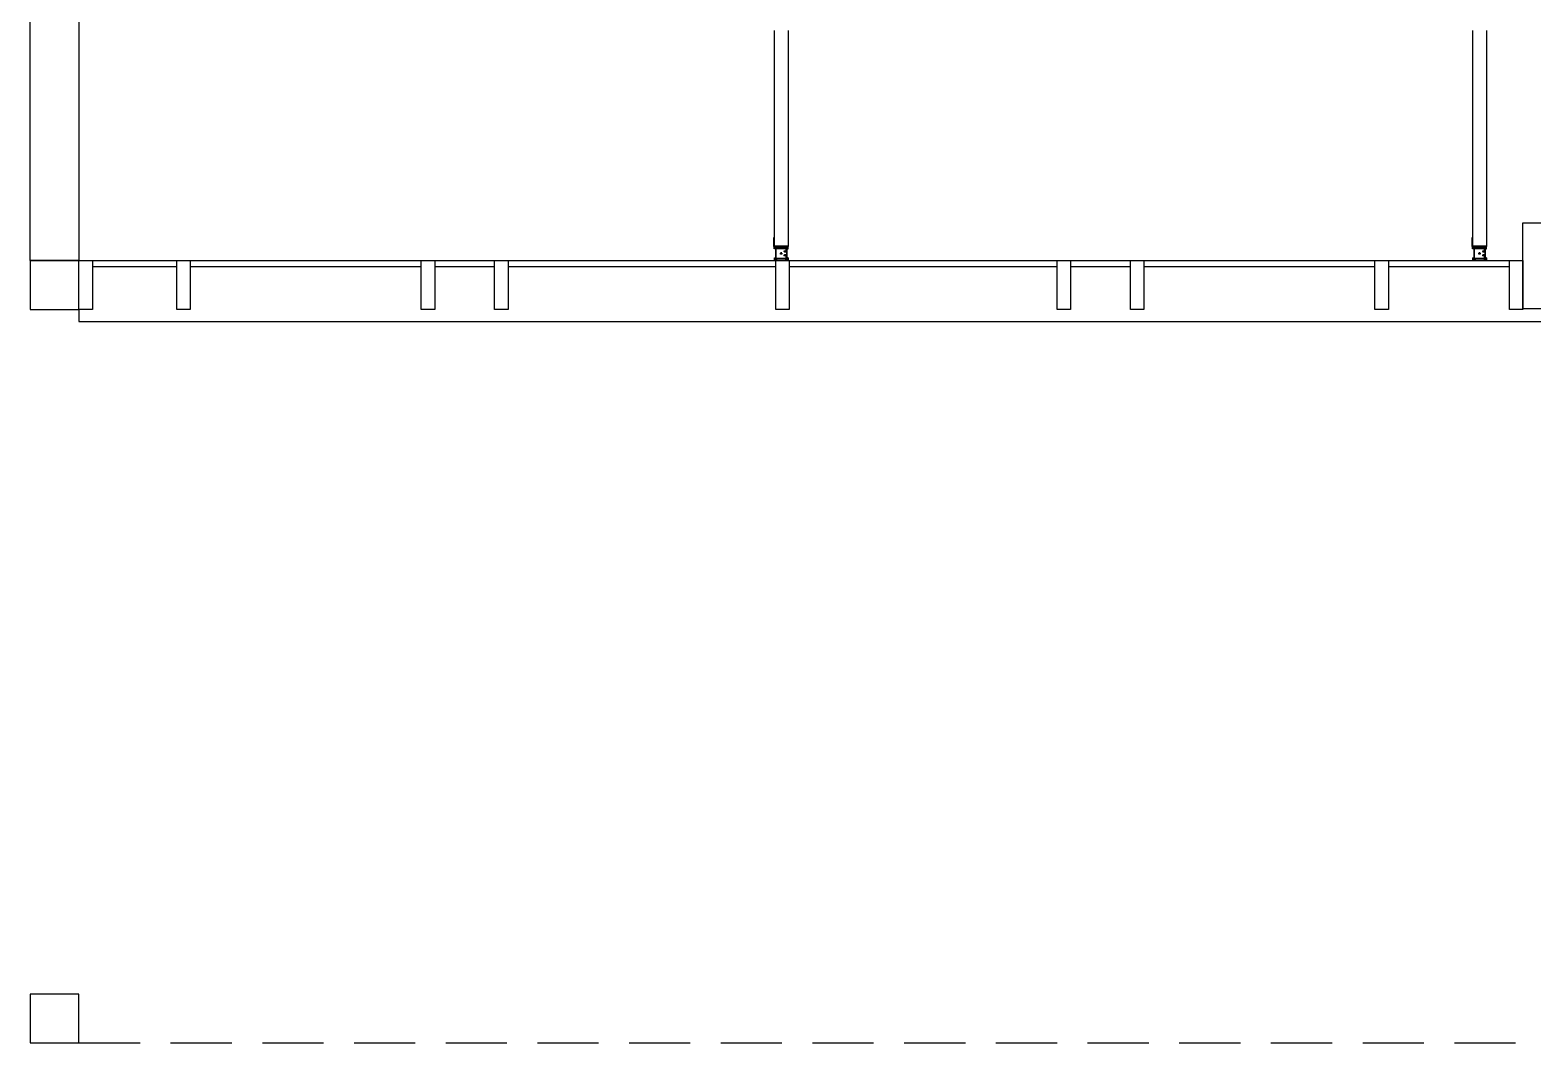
# Model space of a CAD drawing. Header units: centimetres. Extents: x -214 to 72, y 205 to 367.
# Drawn here: x -159.16 to -153.01, y 306.12 to 310.26 of the extents above; entities that cross this region are included whole.
import ezdxf

# ---------------------------------------------------------------- set-up
doc = ezdxf.new("R2010")
doc.units = ezdxf.units.CM
doc.header["$MEASUREMENT"] = 0
doc.linetypes.add('HIDDEN', pattern=[0.375, 0.25, -0.125])
doc.layers.get('0').update_dxf_attribs({"linetype": 'CONTINUOUS'})
for name, color, linetype in [('2', 2, 'CONTINUOUS'), ('ALV', 2, 'CONTINUOUS'), ('DIV', 2, 'CONTINUOUS'), ('ESQ', 1, 'CONTINUOUS'), ('ESTRUT', 3, 'CONTINUOUS'), ('PROJ', 1, 'HIDDEN')]:
    doc.layers.add(name, color=color, linetype=linetype)

# ---------------------------------------------------------------- blocks, each defined once
blk = doc.blocks.new('MTDIV')
for p, q in [((-0.0285, 0.0185), (-0.0285, 0.0285)), ((-0.0185, 0.0285), (-0.0285, 0.0285)), ((-0.0265, 0.0185), (-0.0285, 0.0185)), ((-0.0265, 0.0235), (-0.0265, 0.0265)), ((-0.0265, 0.0265), (-0.0185, 0.0265)), ((-0.0265, 0.0235), (0.0265, 0.0235)), ((-0.0215, 0.0235), (-0.0265, 0.0235)), ((-0.0265, 0.0185), (-0.0265, 0.0215)), ((-0.0265, 0.0215), (-0.0235, 0.0215)), ((-0.0235, 0.0215), (-0.0235, -0.0215)), ((-0.0215, 0.0235), (-0.0215, 0.0215)), ((-0.0215, 0.0215), (0.0215, 0.0215)), ((-0.0215, 0.0195), (0.0195, 0.0195)), ((-0.0215, 0.0195), (-0.0215, -0.0195)), ((-0.0185, 0.0265), (-0.0185, 0.0285)), ((-0.0049, 0), (0.0049, 0)), ((0, -0.0049), (0, 0.0049)), ((0.0195, 0.0095), (0.0115, 0.0095)), ((0.0115, 0.0095), (0.0115, 0.0075)), ((0.0215, 0.0075), (0.0115, 0.0075)), ((0.0135, 0.0075), (0.0135, 0.0055)), ((0.0215, 0.0055), (0.0135, 0.0055)), ((0.0185, 0.0265), (0.0185, 0.0285)), ((0.0185, 0.0285), (0.0285, 0.0285)), ((0.0185, 0.0265), (0.0265, 0.0265)), ((0.0195, 0.0195), (0.0195, 0.0095)), ((0.0215, 0.0235), (0.0215, 0.0075)), ((0.0215, 0.0235), (0.0265, 0.0235)), ((0.0215, 0.0055), (0.0215, -0.0055)), ((0.0235, 0.0215), (0.0235, -0.0215)), ((0.0265, 0.0215), (0.0235, 0.0215)), ((0.0265, 0.0235), (0.0265, 0.0265)), ((0.0265, 0.0185), (0.0265, 0.0215)), ((0.0265, 0.0185), (0.0285, 0.0185)), ((0.0285, 0.0185), (0.0285, 0.0285)), ((-0.0285, -0.0185), (-0.0285, -0.0285)), ((-0.0285, -0.0185), (-0.0265, -0.0185)), ((-0.0185, -0.0285), (-0.0285, -0.0285)), ((-0.0265, -0.0185), (-0.0265, -0.0215)), ((-0.0265, -0.0215), (-0.0235, -0.0215)), ((0.0265, -0.0235), (-0.0265, -0.0235)), ((-0.0265, -0.0235), (-0.0265, -0.0265)), ((-0.0215, -0.0235), (-0.0265, -0.0235)), ((-0.0185, -0.0265), (-0.0265, -0.0265)), ((-0.0215, -0.0195), (0.0195, -0.0195)), ((-0.0215, -0.0215), (0.0215, -0.0215)), ((-0.0215, -0.0215), (-0.0215, -0.0235)), ((-0.0185, -0.0265), (-0.0185, -0.0285)), ((0.0215, -0.0075), (0.0115, -0.0075)), ((0.0115, -0.0075), (0.0115, -0.0095)), ((0.0195, -0.0095), (0.0115, -0.0095)), ((0.0215, -0.0055), (0.0135, -0.0055)), ((0.0135, -0.0055), (0.0135, -0.0075)), ((0.0185, -0.0265), (0.0185, -0.0285)), ((0.0265, -0.0265), (0.0185, -0.0265)), ((0.0185, -0.0285), (0.0285, -0.0285)), ((0.0195, -0.0095), (0.0195, -0.0195)), ((0.0215, -0.0075), (0.0215, -0.0235)), ((0.0215, -0.0235), (0.0265, -0.0235)), ((0.0265, -0.0215), (0.0235, -0.0215)), ((0.0265, -0.0185), (0.0265, -0.0215)), ((0.0285, -0.0185), (0.0265, -0.0185)), ((0.0265, -0.0235), (0.0265, -0.0265)), ((0.0285, -0.0185), (0.0285, -0.0285))]:
    blk.add_line(p, q)

msp = doc.modelspace()

# ---------------------------------------------------------------- linework, layer by layer
at = {"layer": '2'}
for p, q in [((-156.1121, 310.2586), (-156.1121, 309.3771)), ((-156.1121, 310.2586), (-156.1121, 309.3771)), ((-156.0551, 310.2586), (-156.0551, 309.3771)), ((-156.0551, 310.2586), (-156.0551, 309.3771)), ((-156.1121, 309.411), (-156.1141, 309.411)), ((-156.1141, 309.3751), (-156.1141, 309.411)), ((-156.1121, 309.411), (-156.1141, 309.411)), ((-156.1141, 309.3751), (-156.1141, 309.411)), ((-156.0531, 309.411), (-156.0551, 309.411)), ((-156.0531, 309.411), (-156.0551, 309.411)), ((-156.0531, 309.3751), (-156.0531, 309.411)), ((-156.0531, 309.3751), (-156.0531, 309.411)), ((-156.1141, 309.3751), (-156.1021, 309.3751)), ((-156.1141, 309.3751), (-156.1021, 309.3751)), ((-156.1121, 309.3771), (-156.0551, 309.3771)), ((-156.1121, 309.3771), (-156.0551, 309.3771)), ((-156.1121, 309.3651), (-156.1121, 309.3751)), ((-156.1021, 309.3751), (-156.1121, 309.3751)), ((-156.1021, 309.3751), (-156.1121, 309.3751)), ((-156.1121, 309.3651), (-156.1121, 309.3751)), ((-156.1101, 309.3651), (-156.1121, 309.3651)), ((-156.1101, 309.3651), (-156.1121, 309.3651)), ((-156.1101, 309.3701), (-156.1101, 309.3731)), ((-156.1101, 309.3731), (-156.1021, 309.3731)), ((-156.1101, 309.3731), (-156.1021, 309.3731)), ((-156.1101, 309.3701), (-156.1101, 309.3731)), ((-156.1101, 309.3701), (-156.0571, 309.3701)), ((-156.1051, 309.3701), (-156.1101, 309.3701)), ((-156.1051, 309.3701), (-156.1101, 309.3701)), ((-156.1101, 309.3701), (-156.0571, 309.3701)), ((-156.1101, 309.3651), (-156.1101, 309.3681)), ((-156.1101, 309.3681), (-156.1071, 309.3681)), ((-156.1101, 309.3681), (-156.1071, 309.3681)), ((-156.1101, 309.3651), (-156.1101, 309.3681)), ((-156.1071, 309.3681), (-156.1071, 309.3251)), ((-156.1071, 309.3681), (-156.1071, 309.3251)), ((-156.1051, 309.3701), (-156.1051, 309.3681)), ((-156.1051, 309.3701), (-156.1051, 309.3681)), ((-156.1051, 309.3681), (-156.0621, 309.3681)), ((-156.1051, 309.3681), (-156.0621, 309.3681)), ((-156.1051, 309.3661), (-156.0641, 309.3661)), ((-156.1051, 309.3661), (-156.1051, 309.3271)), ((-156.1051, 309.3661), (-156.1051, 309.3271)), ((-156.1051, 309.3661), (-156.0641, 309.3661)), ((-156.1021, 309.3701), (-156.1021, 309.3751)), ((-156.1021, 309.3731), (-156.1021, 309.3751)), ((-156.1021, 309.3731), (-156.1021, 309.3751)), ((-156.1021, 309.3701), (-156.1021, 309.3751)), ((-156.1001, 309.3701), (-156.1021, 309.3701)), ((-156.1001, 309.3701), (-156.1021, 309.3701)), ((-156.1001, 309.3751), (-156.0671, 309.3751)), ((-156.1001, 309.3701), (-156.1001, 309.3751)), ((-156.1001, 309.3751), (-156.0671, 309.3751)), ((-156.1001, 309.3701), (-156.1001, 309.3751)), ((-156.0887, 309.3466), (-156.0785, 309.3466)), ((-156.0887, 309.3466), (-156.0785, 309.3466)), ((-156.0885, 309.3466), (-156.0786, 309.3466)), ((-156.0885, 309.3466), (-156.0786, 309.3466)), ((-156.0836, 309.3517), (-156.0836, 309.3415)), ((-156.0836, 309.3517), (-156.0836, 309.3415)), ((-156.0836, 309.3417), (-156.0836, 309.3516)), ((-156.0836, 309.3417), (-156.0836, 309.3516)), ((-156.0641, 309.3561), (-156.0721, 309.3561)), ((-156.0721, 309.3561), (-156.0721, 309.3541)), ((-156.0721, 309.3561), (-156.0721, 309.3541)), ((-156.0641, 309.3561), (-156.0721, 309.3561)), ((-156.0621, 309.3541), (-156.0721, 309.3541)), ((-156.0621, 309.3541), (-156.0721, 309.3541)), ((-156.0701, 309.3541), (-156.0701, 309.3521)), ((-156.0701, 309.3541), (-156.0701, 309.3521)), ((-156.0621, 309.3521), (-156.0701, 309.3521)), ((-156.0621, 309.3521), (-156.0701, 309.3521)), ((-156.0671, 309.3701), (-156.0671, 309.3751)), ((-156.0671, 309.3701), (-156.0671, 309.3751)), ((-156.0651, 309.3701), (-156.0671, 309.3701)), ((-156.0651, 309.3701), (-156.0671, 309.3701)), ((-156.0651, 309.3751), (-156.0531, 309.3751)), ((-156.0651, 309.3701), (-156.0651, 309.3751)), ((-156.0651, 309.3731), (-156.0651, 309.3751)), ((-156.0651, 309.3751), (-156.0551, 309.3751)), ((-156.0651, 309.3751), (-156.0551, 309.3751)), ((-156.0651, 309.3731), (-156.0651, 309.3751)), ((-156.0651, 309.3751), (-156.0531, 309.3751)), ((-156.0651, 309.3701), (-156.0651, 309.3751)), ((-156.0651, 309.3731), (-156.0571, 309.3731)), ((-156.0651, 309.3731), (-156.0571, 309.3731)), ((-156.0641, 309.3661), (-156.0641, 309.3561)), ((-156.0641, 309.3661), (-156.0641, 309.3561)), ((-156.0621, 309.3701), (-156.0621, 309.3541)), ((-156.0621, 309.3701), (-156.0571, 309.3701)), ((-156.0621, 309.3701), (-156.0571, 309.3701)), ((-156.0621, 309.3701), (-156.0621, 309.3541)), ((-156.0621, 309.3521), (-156.0621, 309.3411)), ((-156.0621, 309.3521), (-156.0621, 309.3411)), ((-156.0601, 309.3681), (-156.0601, 309.3251)), ((-156.0571, 309.3681), (-156.0601, 309.3681)), ((-156.0571, 309.3681), (-156.0601, 309.3681)), ((-156.0601, 309.3681), (-156.0601, 309.3251)), ((-156.0571, 309.3701), (-156.0571, 309.3731)), ((-156.0571, 309.3701), (-156.0571, 309.3731)), ((-156.0571, 309.3651), (-156.0571, 309.3681)), ((-156.0571, 309.3651), (-156.0571, 309.3681)), ((-156.0571, 309.3651), (-156.0551, 309.3651)), ((-156.0571, 309.3651), (-156.0551, 309.3651)), ((-156.0551, 309.3651), (-156.0551, 309.3751)), ((-156.0551, 309.3651), (-156.0551, 309.3751)), ((-156.1121, 309.3281), (-156.1121, 309.3181)), ((-156.1121, 309.3281), (-156.1101, 309.3281)), ((-156.1121, 309.3281), (-156.1101, 309.3281)), ((-156.1121, 309.3281), (-156.1121, 309.3181)), ((-156.1021, 309.3181), (-156.1121, 309.3181)), ((-156.1021, 309.3181), (-156.1121, 309.3181)), ((-156.1101, 309.3281), (-156.1101, 309.3251)), ((-156.1101, 309.3281), (-156.1101, 309.3251)), ((-156.1101, 309.3251), (-156.1071, 309.3251)), ((-156.1101, 309.3251), (-156.1071, 309.3251)), ((-156.0571, 309.3231), (-156.1101, 309.3231)), ((-156.1101, 309.3231), (-156.1101, 309.3201)), ((-156.1051, 309.3231), (-156.1101, 309.3231)), ((-156.1051, 309.3231), (-156.1101, 309.3231)), ((-156.1101, 309.3231), (-156.1101, 309.3201)), ((-156.0571, 309.3231), (-156.1101, 309.3231)), ((-156.1021, 309.3201), (-156.1101, 309.3201)), ((-156.1021, 309.3201), (-156.1101, 309.3201)), ((-156.1053, 309.3176), (-156.0503, 309.3176)), ((-156.1053, 309.3176), (-156.0503, 309.3176)), ((-156.1053, 309.3176), (-156.0503, 309.3176)), ((-156.1051, 309.3271), (-156.0641, 309.3271)), ((-156.1051, 309.3271), (-156.0641, 309.3271)), ((-156.1051, 309.3251), (-156.0621, 309.3251)), ((-156.1051, 309.3251), (-156.1051, 309.3231)), ((-156.1051, 309.3251), (-156.1051, 309.3231)), ((-156.1051, 309.3251), (-156.0621, 309.3251)), ((-156.1021, 309.3201), (-156.1021, 309.3181)), ((-156.1021, 309.3201), (-156.1021, 309.3181)), ((-156.0621, 309.3391), (-156.0721, 309.3391)), ((-156.0721, 309.3391), (-156.0721, 309.3371)), ((-156.0721, 309.3391), (-156.0721, 309.3371)), ((-156.0621, 309.3391), (-156.0721, 309.3391)), ((-156.0641, 309.3371), (-156.0721, 309.3371)), ((-156.0641, 309.3371), (-156.0721, 309.3371)), ((-156.0621, 309.3411), (-156.0701, 309.3411)), ((-156.0701, 309.3411), (-156.0701, 309.3391)), ((-156.0701, 309.3411), (-156.0701, 309.3391)), ((-156.0621, 309.3411), (-156.0701, 309.3411)), ((-156.0651, 309.3201), (-156.0651, 309.3181)), ((-156.0571, 309.3201), (-156.0651, 309.3201)), ((-156.0571, 309.3201), (-156.0651, 309.3201)), ((-156.0651, 309.3201), (-156.0651, 309.3181)), ((-156.0651, 309.3181), (-156.0551, 309.3181)), ((-156.0651, 309.3181), (-156.0551, 309.3181)), ((-156.0641, 309.3371), (-156.0641, 309.3271)), ((-156.0641, 309.3371), (-156.0641, 309.3271)), ((-156.0621, 309.3391), (-156.0621, 309.3231)), ((-156.0621, 309.3391), (-156.0621, 309.3231)), ((-156.0621, 309.3231), (-156.0571, 309.3231)), ((-156.0621, 309.3231), (-156.0571, 309.3231)), ((-156.0571, 309.3251), (-156.0601, 309.3251)), ((-156.0571, 309.3251), (-156.0601, 309.3251)), ((-156.0571, 309.3281), (-156.0571, 309.3251)), ((-156.0551, 309.3281), (-156.0571, 309.3281)), ((-156.0551, 309.3281), (-156.0571, 309.3281)), ((-156.0571, 309.3281), (-156.0571, 309.3251)), ((-156.0571, 309.3231), (-156.0571, 309.3201)), ((-156.0571, 309.3231), (-156.0571, 309.3201)), ((-156.0551, 309.3281), (-156.0551, 309.3181)), ((-156.0551, 309.3281), (-156.0551, 309.3181))]:
    msp.add_line(p, q, dxfattribs=at)
at = {"layer": 'ALV'}
for p, q in [((-159.1553, 309.3176), (-159.1553, 315.1176)), ((-158.9553, 315.1176), (-158.9553, 309.3176)), ((-159.1553, 309.3176), (-158.9553, 309.3176))]:
    msp.add_line(p, q, dxfattribs=at)
at = {"layer": 'DIV'}
for p, q in [((-153.2559, 310.2586), (-153.2559, 309.3771)), ((-153.1989, 310.2586), (-153.1989, 309.3771)), ((-153.2579, 309.3751), (-153.2579, 309.411)), ((-153.2559, 309.411), (-153.2579, 309.411)), ((-153.1969, 309.411), (-153.1989, 309.411)), ((-153.1969, 309.3751), (-153.1969, 309.411)), ((-153.2579, 309.3751), (-153.2459, 309.3751)), ((-153.2559, 309.3771), (-153.1989, 309.3771)), ((-153.2459, 309.3701), (-153.2459, 309.3751)), ((-153.2439, 309.3701), (-153.2459, 309.3701)), ((-153.2439, 309.3701), (-153.2439, 309.3751)), ((-153.2439, 309.3751), (-153.2109, 309.3751)), ((-153.2325, 309.3466), (-153.2223, 309.3466)), ((-153.2274, 309.3517), (-153.2274, 309.3415)), ((-153.2109, 309.3701), (-153.2109, 309.3751)), ((-153.2089, 309.3701), (-153.2109, 309.3701)), ((-153.2089, 309.3701), (-153.2089, 309.3751)), ((-153.2089, 309.3751), (-153.1969, 309.3751))]:
    msp.add_line(p, q, dxfattribs=at)
at = {"layer": 'ESQ'}
for p, q in [((-158.9003, 309.3176), (-153.0503, 309.3176)), ((-158.9003, 309.2926), (-158.5553, 309.2926)), ((-158.5003, 309.2926), (-157.5553, 309.2926)), ((-157.5003, 309.2926), (-157.2553, 309.2926)), ((-157.2003, 309.2926), (-156.1053, 309.2926)), ((-156.0503, 309.2926), (-154.9553, 309.2926)), ((-154.9003, 309.2926), (-154.6553, 309.2926)), ((-154.6003, 309.2926), (-153.6553, 309.2926)), ((-153.6003, 309.2926), (-153.1053, 309.2926)), ((-158.9553, 309.1176), (-158.9553, 309.0676)), ((-158.9553, 309.0676), (-150.1553, 309.0676))]:
    msp.add_line(p, q, dxfattribs=at)
for points in [[(-158.9553, 309.3176), (-158.9003, 309.3176), (-158.9003, 309.1176), (-158.9553, 309.1176)], [(-158.5553, 309.3176), (-158.5003, 309.3176), (-158.5003, 309.1176), (-158.5553, 309.1176)], [(-157.5553, 309.3176), (-157.5003, 309.3176), (-157.5003, 309.1176), (-157.5553, 309.1176)], [(-157.2553, 309.3176), (-157.2003, 309.3176), (-157.2003, 309.1176), (-157.2553, 309.1176)], [(-156.1053, 309.3176), (-156.0503, 309.3176), (-156.0503, 309.1176), (-156.1053, 309.1176)], [(-154.9553, 309.3176), (-154.9003, 309.3176), (-154.9003, 309.1176), (-154.9553, 309.1176)], [(-154.6553, 309.3176), (-154.6003, 309.3176), (-154.6003, 309.1176), (-154.6553, 309.1176)], [(-153.6553, 309.3176), (-153.6003, 309.3176), (-153.6003, 309.1176), (-153.6553, 309.1176)], [(-153.1053, 309.3176), (-153.0503, 309.3176), (-153.0503, 309.1176), (-153.1053, 309.1176)]]:
    msp.add_lwpolyline(points, close=True, dxfattribs=at)
at = {"layer": 'ESTRUT'}
for points in [[(-158.9553, 309.3176), (-159.1553, 309.3176), (-159.1553, 309.1176), (-158.9553, 309.1176)], [(-158.9553, 306.3176), (-159.1553, 306.3176), (-159.1553, 306.1176), (-158.9553, 306.1176)]]:
    msp.add_lwpolyline(points, close=True, dxfattribs=at)
at = {"layer": 'PROJ'}
msp.add_line((-158.9553, 306.1176), (-150.1553, 306.1176), dxfattribs=at)
at = {"layer": 'PROJ', "linetype": 'ByBlock'}
msp.add_lwpolyline([(-153.0503, 309.4719), (-151.9053, 309.4719), (-151.9053, 309.1193), (-153.0503, 309.1193)], close=True, dxfattribs=at)

# ---------------------------------------------------------------- block references
at = {"layer": 'DIV'}
msp.add_blockref('MTDIV', (-153.2274, 309.3466), dxfattribs=at)

doc.saveas('drawing.dxf')
